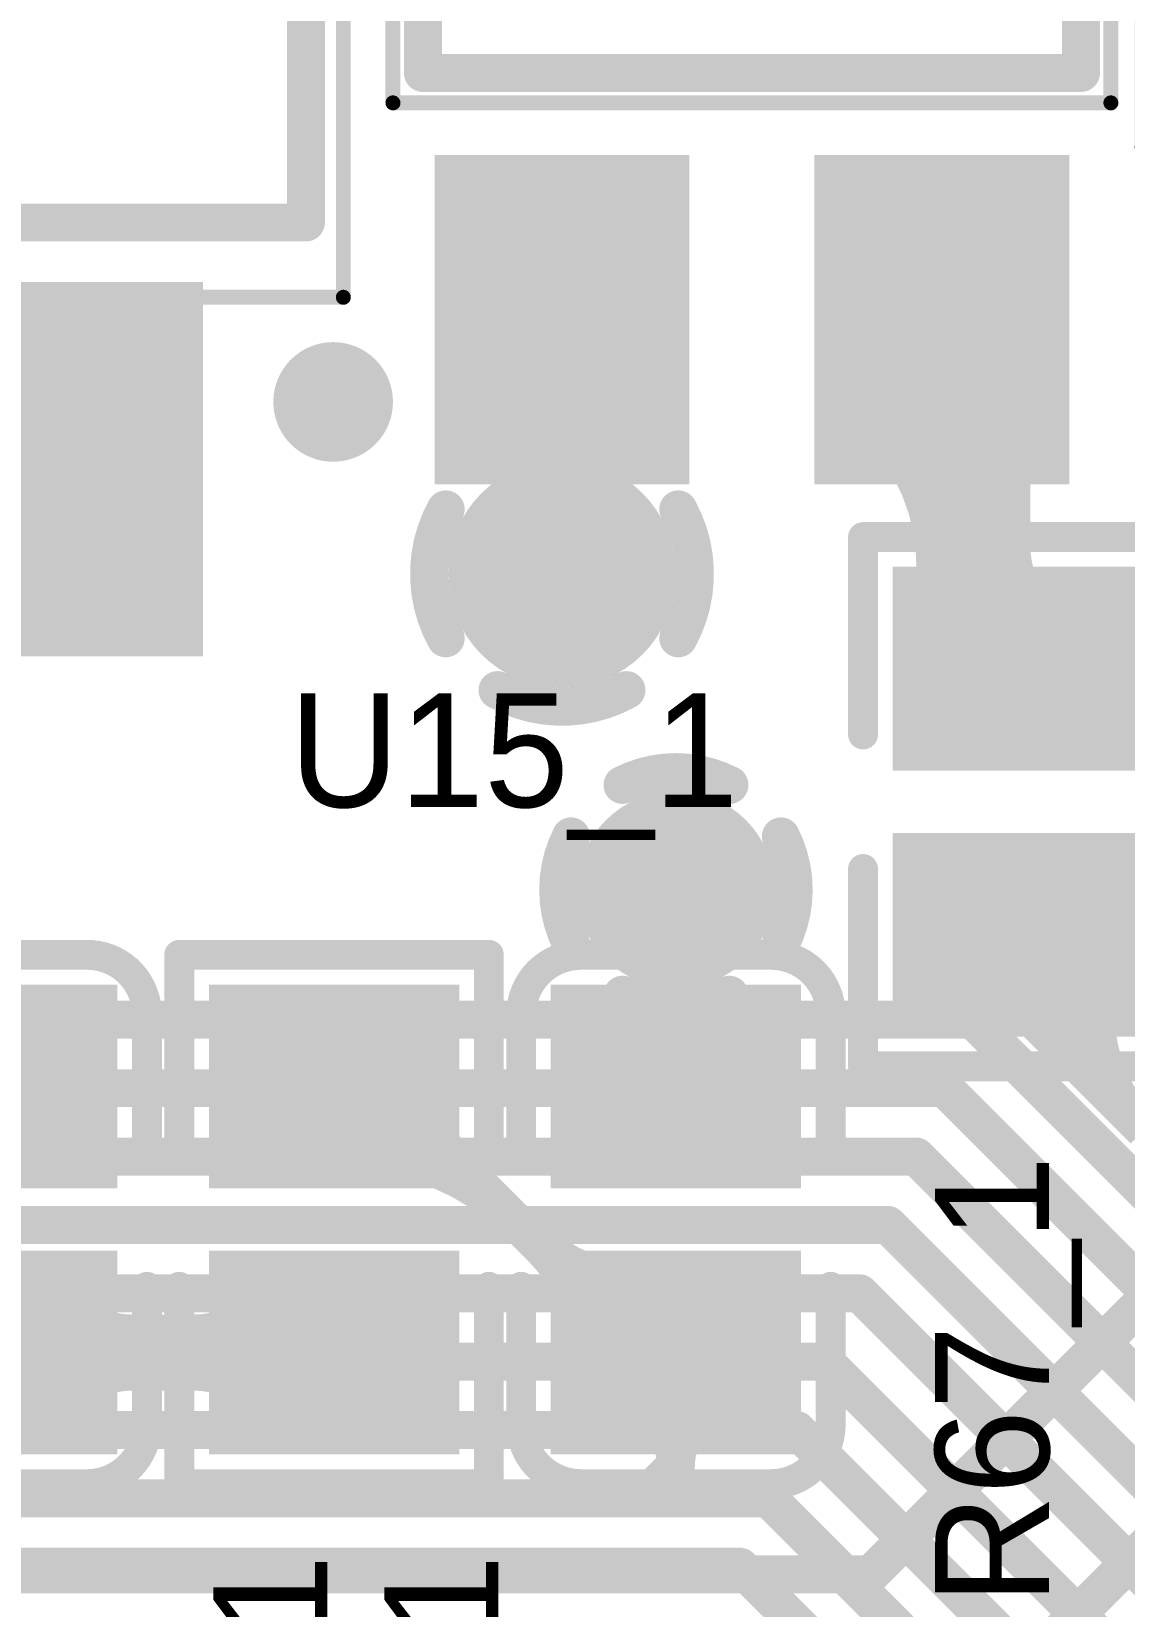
# Model space of a CAD drawing. Header units: millimetres. Extents: x 3.32 to 12.49, y 5.66 to 10.73.
# Drawn here: x 6.5091 to 6.7969, y 7.1982 to 7.6129 of the extents above; entities that cross this region are included whole.
import ezdxf

# ---------------------------------------------------------------- set-up
doc = ezdxf.new("R2010")
doc.units = ezdxf.units.MM
doc.header["$MEASUREMENT"] = 0
for name, color, linetype in [('BottomLayer', 5, 'Continuous'), ('InternalPlane1', 76, 'Continuous'), ('InternalPlane2', 16, 'Continuous'), ('Mechanical13', 56, 'Continuous'), ('Mechanical15', 56, 'Continuous'), ('MultiLayer', 9, 'Continuous'), ('TopLayer', 1, 'Continuous'), ('TopOverlay', 2, 'Continuous'), ('TopPaste', 8, 'Continuous'), ('TopSolder', 216, 'Continuous'), ('ViaHoleLayer', 16, 'Continuous')]:
    doc.layers.add(name, color=color, linetype=linetype)

# ---------------------------------------------------------------- blocks, each defined once
blk = doc.blocks.new('0805_C_262')
at = {"layer": 'TopLayer'}
for points in [[(-0.05787, -0.02894), (-0.0122, -0.02894), (-0.05787, 0.02894), (-0.0122, 0.02894)], [(0.0122, -0.02894), (0.05787, -0.02894), (0.0122, 0.02894), (0.05787, 0.02894)]]:
    blk.add_solid(points, dxfattribs=at)
at = {"layer": 'TopOverlay', "const_width": 0.00787}
for points in [[(-0.06969, 0.025, -0.414214), (-0.05394, 0.04075)], [(0.05394, 0.04075, -0.414213), (0.06969, 0.025)], [(-0.05394, -0.04075, -0.414213), (-0.06969, -0.025)], [(0.06968, -0.025, -0.414214), (0.05394, -0.04075)]]:
    blk.add_lwpolyline(points, format="xyb", dxfattribs=at)
for points in [[(-0.01772, 0.04075), (-0.05394, 0.04075)], [(0.05394, 0.04075), (0.01772, 0.04075)], [(-0.06969, -0.025), (-0.06969, 0.025)], [(0.06968, -0.025), (0.06968, 0.025)], [(-0.01772, -0.04075), (-0.05394, -0.04075)], [(0.05394, -0.04075), (0.01772, -0.04075)]]:
    blk.add_lwpolyline(points, dxfattribs=at)
at = {"layer": 'TopOverlay', "const_width": 0.00394}
for points in [[(-0.05591, 0.04075, 1), (-0.05197, 0.04075, 1)], [(-0.05591, 0.04075, 1), (-0.05197, 0.04075, 1)], [(-0.01969, 0.04075, 1), (-0.01575, 0.04075, 1)], [(0.01575, 0.04075, 1), (0.01969, 0.04075, 1)], [(0.05197, 0.04075, 1), (0.05591, 0.04075, 1)], [(0.05197, 0.04075, 1), (0.05591, 0.04075, 1)], [(-0.07165, 0.025, 1), (-0.06772, 0.025, 1)], [(-0.07165, 0.025, 1), (-0.06772, 0.025, 1)], [(0.06772, 0.025, 1), (0.07165, 0.025, 1)], [(0.06772, 0.025, 1), (0.07165, 0.025, 1)], [(-0.07165, -0.025, 1), (-0.06772, -0.025, 1)], [(-0.07165, -0.025, 1), (-0.06772, -0.025, 1)], [(0.06772, -0.025, 1), (0.07165, -0.025, 1)], [(0.06772, -0.025, 1), (0.07165, -0.025, 1)], [(-0.05591, -0.04075, 1), (-0.05197, -0.04075, 1)], [(-0.05591, -0.04075, 1), (-0.05197, -0.04075, 1)], [(-0.01969, -0.04075, 1), (-0.01575, -0.04075, 1)], [(0.01575, -0.04075, 1), (0.01969, -0.04075, 1)], [(0.05197, -0.04075, 1), (0.05591, -0.04075, 1)], [(0.05197, -0.04075, 1), (0.05591, -0.04075, 1)]]:
    blk.add_lwpolyline(points, format="xyb", close=True, dxfattribs=at)
at = {"layer": 'TopPaste'}
for points in [[(-0.05787, -0.02894), (-0.0122, -0.02894), (-0.05787, 0.02894), (-0.0122, 0.02894)], [(0.0122, -0.02894), (0.05787, -0.02894), (0.0122, 0.02894), (0.05787, 0.02894)]]:
    blk.add_solid(points, dxfattribs=at)
at = {"layer": 'TopSolder'}
for points in [[(-0.06187, -0.03294), (-0.0082, -0.03294), (-0.06187, 0.03294), (-0.0082, 0.03294)], [(0.0082, -0.03294), (0.06187, -0.03294), (0.0082, 0.03294), (0.06187, 0.03294)]]:
    blk.add_solid(points, dxfattribs=at)
blk = doc.blocks.new('0805_C_265')
at = {"layer": 'TopLayer'}
for points in [[(-0.05787, -0.02894), (-0.0122, -0.02894), (-0.05787, 0.02894), (-0.0122, 0.02894)], [(0.0122, -0.02894), (0.05787, -0.02894), (0.0122, 0.02894), (0.05787, 0.02894)]]:
    blk.add_solid(points, dxfattribs=at)
at = {"layer": 'TopOverlay', "const_width": 0.00787}
for points in [[(-0.06969, 0.025, -0.414214), (-0.05394, 0.04075)], [(0.05394, 0.04075, -0.414213), (0.06969, 0.025)], [(-0.05394, -0.04075, -0.414213), (-0.06969, -0.025)], [(0.06968, -0.025, -0.414214), (0.05394, -0.04075)]]:
    blk.add_lwpolyline(points, format="xyb", dxfattribs=at)
for points in [[(-0.01772, 0.04075), (-0.05394, 0.04075)], [(0.05394, 0.04075), (0.01772, 0.04075)], [(-0.06969, -0.025), (-0.06969, 0.025)], [(0.06968, -0.025), (0.06968, 0.025)], [(-0.01772, -0.04075), (-0.05394, -0.04075)], [(0.05394, -0.04075), (0.01772, -0.04075)]]:
    blk.add_lwpolyline(points, dxfattribs=at)
at = {"layer": 'TopOverlay', "const_width": 0.00394}
for points in [[(-0.05591, 0.04075, 1), (-0.05197, 0.04075, 1)], [(-0.05591, 0.04075, 1), (-0.05197, 0.04075, 1)], [(-0.01969, 0.04075, 1), (-0.01575, 0.04075, 1)], [(0.01575, 0.04075, 1), (0.01969, 0.04075, 1)], [(0.05197, 0.04075, 1), (0.05591, 0.04075, 1)], [(0.05197, 0.04075, 1), (0.05591, 0.04075, 1)], [(-0.07165, 0.025, 1), (-0.06772, 0.025, 1)], [(-0.07165, 0.025, 1), (-0.06772, 0.025, 1)], [(0.06772, 0.025, 1), (0.07165, 0.025, 1)], [(0.06772, 0.025, 1), (0.07165, 0.025, 1)], [(-0.07165, -0.025, 1), (-0.06772, -0.025, 1)], [(-0.07165, -0.025, 1), (-0.06772, -0.025, 1)], [(0.06772, -0.025, 1), (0.07165, -0.025, 1)], [(0.06772, -0.025, 1), (0.07165, -0.025, 1)], [(-0.05591, -0.04075, 1), (-0.05197, -0.04075, 1)], [(-0.05591, -0.04075, 1), (-0.05197, -0.04075, 1)], [(-0.01969, -0.04075, 1), (-0.01575, -0.04075, 1)], [(0.01575, -0.04075, 1), (0.01969, -0.04075, 1)], [(0.05197, -0.04075, 1), (0.05591, -0.04075, 1)], [(0.05197, -0.04075, 1), (0.05591, -0.04075, 1)]]:
    blk.add_lwpolyline(points, format="xyb", close=True, dxfattribs=at)
at = {"layer": 'TopPaste'}
for points in [[(-0.05787, -0.02894), (-0.0122, -0.02894), (-0.05787, 0.02894), (-0.0122, 0.02894)], [(0.0122, -0.02894), (0.05787, -0.02894), (0.0122, 0.02894), (0.05787, 0.02894)]]:
    blk.add_solid(points, dxfattribs=at)
at = {"layer": 'TopSolder'}
for points in [[(-0.06187, -0.03294), (-0.0082, -0.03294), (-0.06187, 0.03294), (-0.0082, 0.03294)], [(0.0082, -0.03294), (0.06187, -0.03294), (0.0082, 0.03294), (0.06187, 0.03294)]]:
    blk.add_solid(points, dxfattribs=at)
blk = doc.blocks.new('0805_R_319')
at = {"layer": 'TopLayer'}
for points in [[(-0.05787, -0.02894), (-0.0122, -0.02894), (-0.05787, 0.02894), (-0.0122, 0.02894)], [(0.0122, -0.02894), (0.05787, -0.02894), (0.0122, 0.02894), (0.05787, 0.02894)]]:
    blk.add_solid(points, dxfattribs=at)
at = {"layer": 'TopOverlay', "const_width": 0.00787}
for points in [[(-0.06968, 0.04075), (-0.06968, -0.04075)], [(-0.06968, 0.04075), (-0.01772, 0.04075)], [(0.01772, 0.04075), (0.06968, 0.04075)], [(0.06968, 0.04075), (0.06968, -0.04075)], [(-0.06968, -0.04075), (-0.01772, -0.04075)], [(0.01772, -0.04075), (0.06968, -0.04075)]]:
    blk.add_lwpolyline(points, dxfattribs=at)
at = {"layer": 'TopOverlay', "const_width": 0.00394}
for points in [[(-0.07165, 0.04075, 1), (-0.06772, 0.04075, 1)], [(-0.07165, 0.04075, 1), (-0.06772, 0.04075, 1)], [(-0.01969, 0.04075, 1), (-0.01575, 0.04075, 1)], [(0.01575, 0.04075, 1), (0.01969, 0.04075, 1)], [(0.06772, 0.04075, 1), (0.07165, 0.04075, 1)], [(0.06772, 0.04075, 1), (0.07165, 0.04075, 1)], [(-0.07165, -0.04075, 1), (-0.06772, -0.04075, 1)], [(-0.07165, -0.04075, 1), (-0.06772, -0.04075, 1)], [(-0.01969, -0.04075, 1), (-0.01575, -0.04075, 1)], [(0.01575, -0.04075, 1), (0.01969, -0.04075, 1)], [(0.06772, -0.04075, 1), (0.07165, -0.04075, 1)], [(0.06772, -0.04075, 1), (0.07165, -0.04075, 1)]]:
    blk.add_lwpolyline(points, format="xyb", close=True, dxfattribs=at)
at = {"layer": 'TopPaste'}
for points in [[(-0.05787, -0.02894), (-0.0122, -0.02894), (-0.05787, 0.02894), (-0.0122, 0.02894)], [(0.0122, -0.02894), (0.05787, -0.02894), (0.0122, 0.02894), (0.05787, 0.02894)]]:
    blk.add_solid(points, dxfattribs=at)
at = {"layer": 'TopSolder'}
for points in [[(-0.06187, -0.03294), (-0.0082, -0.03294), (-0.06187, 0.03294), (-0.0082, 0.03294)], [(0.0082, -0.03294), (0.06187, -0.03294), (0.0082, 0.03294), (0.06187, 0.03294)]]:
    blk.add_solid(points, dxfattribs=at)
blk = doc.blocks.new('0805_R_339')
at = {"layer": 'TopLayer'}
for points in [[(-0.05787, -0.02894), (-0.0122, -0.02894), (-0.05787, 0.02894), (-0.0122, 0.02894)], [(0.0122, -0.02894), (0.05787, -0.02894), (0.0122, 0.02894), (0.05787, 0.02894)]]:
    blk.add_solid(points, dxfattribs=at)
at = {"layer": 'TopOverlay', "const_width": 0.00787}
for points in [[(-0.06968, 0.04075), (-0.06968, -0.04075)], [(-0.06968, 0.04075), (-0.01772, 0.04075)], [(0.01772, 0.04075), (0.06968, 0.04075)], [(0.06968, 0.04075), (0.06968, -0.04075)], [(-0.06968, -0.04075), (-0.01772, -0.04075)], [(0.01772, -0.04075), (0.06968, -0.04075)]]:
    blk.add_lwpolyline(points, dxfattribs=at)
at = {"layer": 'TopOverlay', "const_width": 0.00394}
for points in [[(-0.07165, 0.04075, 1), (-0.06772, 0.04075, 1)], [(-0.07165, 0.04075, 1), (-0.06772, 0.04075, 1)], [(-0.01969, 0.04075, 1), (-0.01575, 0.04075, 1)], [(0.01575, 0.04075, 1), (0.01969, 0.04075, 1)], [(0.06772, 0.04075, 1), (0.07165, 0.04075, 1)], [(0.06772, 0.04075, 1), (0.07165, 0.04075, 1)], [(-0.07165, -0.04075, 1), (-0.06772, -0.04075, 1)], [(-0.07165, -0.04075, 1), (-0.06772, -0.04075, 1)], [(-0.01969, -0.04075, 1), (-0.01575, -0.04075, 1)], [(0.01575, -0.04075, 1), (0.01969, -0.04075, 1)], [(0.06772, -0.04075, 1), (0.07165, -0.04075, 1)], [(0.06772, -0.04075, 1), (0.07165, -0.04075, 1)]]:
    blk.add_lwpolyline(points, format="xyb", close=True, dxfattribs=at)
at = {"layer": 'TopPaste'}
for points in [[(-0.05787, -0.02894), (-0.0122, -0.02894), (-0.05787, 0.02894), (-0.0122, 0.02894)], [(0.0122, -0.02894), (0.05787, -0.02894), (0.0122, 0.02894), (0.05787, 0.02894)]]:
    blk.add_solid(points, dxfattribs=at)
at = {"layer": 'TopSolder'}
for points in [[(-0.06187, -0.03294), (-0.0082, -0.03294), (-0.06187, 0.03294), (-0.0082, 0.03294)], [(0.0082, -0.03294), (0.06187, -0.03294), (0.0082, 0.03294), (0.06187, 0.03294)]]:
    blk.add_solid(points, dxfattribs=at)
blk = doc.blocks.new('LC_SMD_4_353')
at = {"layer": 'Mechanical13', "const_width": 0.00394}
for points in [[(-0.12598, 0.09449), (-0.12598, -0.09449)], [(-0.12598, 0.09449), (0.12598, 0.09449)], [(-0.12598, -0.09449), (0.12598, -0.09449)]]:
    blk.add_lwpolyline(points, dxfattribs=at)
at = {"layer": 'Mechanical13', "const_width": 0.00197}
for points in [[(-0.12697, 0.09449, 1), (-0.125, 0.09449, 1)], [(-0.12697, 0.09449, 1), (-0.125, 0.09449, 1)], [(-0.12697, -0.09449, 1), (-0.125, -0.09449, 1)], [(-0.12697, -0.09449, 1), (-0.125, -0.09449, 1)]]:
    blk.add_lwpolyline(points, format="xyb", close=True, dxfattribs=at)
at = {"layer": 'TopLayer'}
for points in [[(-0.1437, 0.02047), (-0.1437, 0.07953), (-0.22244, 0.02047), (-0.22244, 0.07953)], [(-0.1437, -0.07953), (-0.1437, -0.02047), (-0.22244, -0.07953), (-0.22244, -0.02047)]]:
    blk.add_solid(points, dxfattribs=at)
at = {"layer": 'TopOverlay'}
for points, const_width in [([(-0.19685, 0.11024, 1), (-0.2126, 0.11024, 1)], 0.01575), ([(-0.21654, 0.11024, 1), (-0.20866, 0.11024, 1)], 0.00787), ([(-0.20079, 0.11024, 1), (-0.19291, 0.11024, 1)], 0.00787), ([(-0.12061, 0.08661, 1), (-0.11561, 0.08661, 1)], 0.005), ([(-0.12061, 0.08661, 1), (-0.11561, 0.08661, 1)], 0.005), ([(-0.12061, -0.08661, 1), (-0.11561, -0.08661, 1)], 0.005), ([(-0.12061, -0.08661, 1), (-0.11561, -0.08661, 1)], 0.005)]:
    blk.add_lwpolyline(points, format="xyb", close=True, dxfattribs=dict(at, const_width=const_width))
at = {"layer": 'TopOverlay', "const_width": 0.01}
for points in [[(-0.11811, 0.08661), (-0.11811, -0.08661)], [(-0.11811, 0.08661), (0.11811, 0.08661)], [(-0.11811, -0.08661), (0.11811, -0.08661)]]:
    blk.add_lwpolyline(points, dxfattribs=at)
at = {"layer": 'TopPaste'}
for points in [[(-0.1437, 0.02047), (-0.1437, 0.07953), (-0.22244, 0.02047), (-0.22244, 0.07953)], [(-0.1437, -0.07953), (-0.1437, -0.02047), (-0.22244, -0.07953), (-0.22244, -0.02047)]]:
    blk.add_solid(points, dxfattribs=at)
at = {"layer": 'TopSolder'}
for points in [[(-0.1397, 0.01647), (-0.1397, 0.08353), (-0.22644, 0.01647), (-0.22644, 0.08353)], [(-0.1397, -0.08353), (-0.1397, -0.01647), (-0.22644, -0.08353), (-0.22644, -0.01647)]]:
    blk.add_solid(points, dxfattribs=at)
blk = doc.blocks.new('SMD_8_9_0___355')
at = {"layer": 'Mechanical13', "const_width": 0.00394}
for points in [[(-0.22244, 0.17717), (-0.22244, -0.17717)], [(0.22244, 0.17717), (-0.22244, 0.17717)]]:
    blk.add_lwpolyline(points, dxfattribs=at)
at = {"layer": 'Mechanical13', "const_width": 0.00197}
blk.add_lwpolyline([(-0.22343, 0.17717, 1), (-0.22146, 0.17717, 1)], format="xyb", close=True, dxfattribs=at)
blk.add_lwpolyline([(-0.22343, 0.17717, 1), (-0.22146, 0.17717, 1)], format="xyb", close=True, dxfattribs=at)
at = {"layer": 'TopLayer'}
blk.add_solid([(-0.1815, 0.17717), (-0.1185, 0.17717), (-0.1815, 0.26772), (-0.1185, 0.26772)], dxfattribs=at)
at = {"layer": 'TopOverlay', "const_width": 0.01}
for points in [[(0.2126, 0.15748), (-0.2126, 0.15748)], [(-0.2126, 0.15748), (-0.2126, -0.15748)]]:
    blk.add_lwpolyline(points, dxfattribs=at)
at = {"layer": 'TopOverlay', "const_width": 0.005}
blk.add_lwpolyline([(-0.2151, 0.15748, 1), (-0.2101, 0.15748, 1)], format="xyb", close=True, dxfattribs=at)
blk.add_lwpolyline([(-0.2151, 0.15748, 1), (-0.2101, 0.15748, 1)], format="xyb", close=True, dxfattribs=at)
at = {"layer": 'TopPaste'}
blk.add_solid([(-0.1815, 0.17717), (-0.1185, 0.17717), (-0.1815, 0.26772), (-0.1185, 0.26772)], dxfattribs=at)
at = {"layer": 'TopSolder'}
blk.add_solid([(-0.1855, 0.17317), (-0.1145, 0.17317), (-0.1855, 0.27172), (-0.1145, 0.27172)], dxfattribs=at)
blk = doc.blocks.new('ADI_R_8_N_358')
at = {"layer": 'Mechanical13', "const_width": 0.00394}
for points in [[(-0.07874, 0.09843), (0.07874, 0.09843)], [(-0.07874, 0.09843), (-0.07874, -0.09843)], [(0.07874, 0.09843), (0.07874, -0.09843)], [(-0.07874, -0.09843), (0.07874, -0.09843)]]:
    blk.add_lwpolyline(points, dxfattribs=at)
at = {"layer": 'Mechanical13'}
for points, const_width in [([(-0.07972, 0.09843, 1), (-0.07776, 0.09843, 1)], 0.00197), ([(-0.07972, 0.09843, 1), (-0.07776, 0.09843, 1)], 0.00197), ([(0.07776, 0.09843, 1), (0.07972, 0.09843, 1)], 0.00197), ([(0.07776, 0.09843, 1), (0.07972, 0.09843, 1)], 0.00197), ([(-0.02362, 0.06299, 1), (-0.06299, 0.06299, 1)], 0.00394), ([(-0.06398, 0.06299, 1), (-0.06201, 0.06299, 1)], 0.00197), ([(-0.02461, 0.06299, 1), (-0.02264, 0.06299, 1)], 0.00197), ([(-0.07972, -0.09843, 1), (-0.07776, -0.09843, 1)], 0.00197), ([(-0.07972, -0.09843, 1), (-0.07776, -0.09843, 1)], 0.00197), ([(0.07776, -0.09843, 1), (0.07972, -0.09843, 1)], 0.00197), ([(0.07776, -0.09843, 1), (0.07972, -0.09843, 1)], 0.00197)]:
    blk.add_lwpolyline(points, format="xyb", close=True, dxfattribs=dict(at, const_width=const_width))
at = {"layer": 'Mechanical15'}
for points, const_width in [([(-0.14764, 0.10827), (0.14764, 0.10827)], 0.00197), ([(-0.14764, 0.10827), (-0.14764, -0.10827)], 0.00197), ([(0.14764, 0.10827), (0.14764, -0.10827)], 0.00197), ([(0, 0.01969), (0, -0.01969)], 0.00394), ([(-0.01969, 0), (0.01969, 0)], 0.00394), ([(-0.14764, -0.10827), (0.14764, -0.10827)], 0.00197)]:
    blk.add_lwpolyline(points, dxfattribs=dict(at, const_width=const_width))
for points, const_width in [([(-0.14813, 0.10827, 1), (-0.14715, 0.10827, 1)], 0.000984), ([(-0.14813, 0.10827, 1), (-0.14715, 0.10827, 1)], 0.000984), ([(0.14715, 0.10827, 1), (0.14813, 0.10827, 1)], 0.000984), ([(0.14715, 0.10827, 1), (0.14813, 0.10827, 1)], 0.000984), ([(-0.00098, 0.01969, 1), (0.00098, 0.01969, 1)], 0.00197), ([(-0.02067, 0, 1), (-0.0187, 0, 1)], 0.00197), ([(0.0187, 0, 1), (0.02067, 0, 1)], 0.00197), ([(-0.00098, -0.01969, 1), (0.00098, -0.01969, 1)], 0.00197), ([(-0.14813, -0.10827, 1), (-0.14715, -0.10827, 1)], 0.000984), ([(-0.14813, -0.10827, 1), (-0.14715, -0.10827, 1)], 0.000984), ([(0.14715, -0.10827, 1), (0.14813, -0.10827, 1)], 0.000984), ([(0.14715, -0.10827, 1), (0.14813, -0.10827, 1)], 0.000984)]:
    blk.add_lwpolyline(points, format="xyb", close=True, dxfattribs=dict(at, const_width=const_width))
at = {"layer": 'TopLayer', "const_width": 0.02362}
for points in [[(-0.12598, 0.075), (-0.06299, 0.075)], [(0.06299, 0.075), (0.12598, 0.075)], [(-0.12598, 0.025), (-0.06299, 0.025)], [(0.06299, 0.025), (0.12598, 0.025)], [(-0.12598, -0.025), (-0.06299, -0.025)], [(0.06299, -0.025), (0.12598, -0.025)], [(-0.12598, -0.075), (-0.06299, -0.075)], [(0.06299, -0.075), (0.12598, -0.075)]]:
    blk.add_lwpolyline(points, dxfattribs=at)
at = {"layer": 'TopLayer', "const_width": 0.01181}
for points in [[(-0.13189, 0.075, 1), (-0.12008, 0.075, 1)], [(-0.0689, 0.075, 1), (-0.05709, 0.075, 1)], [(0.05709, 0.075, 1), (0.0689, 0.075, 1)], [(0.12008, 0.075, 1), (0.13189, 0.075, 1)], [(-0.13189, 0.025, 1), (-0.12008, 0.025, 1)], [(-0.0689, 0.025, 1), (-0.05709, 0.025, 1)], [(0.05709, 0.025, 1), (0.0689, 0.025, 1)], [(0.12008, 0.025, 1), (0.13189, 0.025, 1)], [(-0.13189, -0.025, 1), (-0.12008, -0.025, 1)], [(-0.0689, -0.025, 1), (-0.05709, -0.025, 1)], [(0.05709, -0.025, 1), (0.0689, -0.025, 1)], [(0.12008, -0.025, 1), (0.13189, -0.025, 1)], [(-0.13189, -0.075, 1), (-0.12008, -0.075, 1)], [(-0.0689, -0.075, 1), (-0.05709, -0.075, 1)], [(0.05709, -0.075, 1), (0.0689, -0.075, 1)], [(0.12008, -0.075, 1), (0.13189, -0.075, 1)]]:
    blk.add_lwpolyline(points, format="xyb", close=True, dxfattribs=at)
at = {"layer": 'TopOverlay'}
for points, const_width in [([(-0.08957, 0.10846, 1), (-0.09941, 0.10846, 1)], 0.00984), ([(-0.10187, 0.10846, 1), (-0.09695, 0.10846, 1)], 0.00492), ([(-0.09203, 0.10846, 1), (-0.08711, 0.10846, 1)], 0.00492), ([(-0.0374, 0.09843, 1), (-0.03346, 0.09843, 1)], 0.00394), ([(-0.0374, 0.09843, 1), (-0.03346, 0.09843, 1)], 0.00394), ([(0.03346, 0.09843, 1), (0.0374, 0.09843, 1)], 0.00394), ([(0.03346, 0.09843, 1), (0.0374, 0.09843, 1)], 0.00394), ([(-0.0374, -0.09843, 1), (-0.03346, -0.09843, 1)], 0.00394), ([(-0.0374, -0.09843, 1), (-0.03346, -0.09843, 1)], 0.00394), ([(0.03346, -0.09843, 1), (0.0374, -0.09843, 1)], 0.00394), ([(0.03346, -0.09843, 1), (0.0374, -0.09843, 1)], 0.00394)]:
    blk.add_lwpolyline(points, format="xyb", close=True, dxfattribs=dict(at, const_width=const_width))
at = {"layer": 'TopOverlay', "const_width": 0.00787}
for points in [[(-0.03543, 0.09843), (0.03543, 0.09843)], [(-0.03543, 0.09843), (-0.03543, -0.09843)], [(0.03543, 0.09843), (0.03543, -0.09843)], [(-0.03543, -0.09843), (0.03543, -0.09843)]]:
    blk.add_lwpolyline(points, dxfattribs=at)
at = {"layer": 'TopPaste', "const_width": 0.02362}
for points in [[(-0.12598, 0.075), (-0.06299, 0.075)], [(0.06299, 0.075), (0.12598, 0.075)], [(-0.12598, 0.025), (-0.06299, 0.025)], [(0.06299, 0.025), (0.12598, 0.025)], [(-0.12598, -0.025), (-0.06299, -0.025)], [(0.06299, -0.025), (0.12598, -0.025)], [(-0.12598, -0.075), (-0.06299, -0.075)], [(0.06299, -0.075), (0.12598, -0.075)]]:
    blk.add_lwpolyline(points, dxfattribs=at)
at = {"layer": 'TopPaste', "const_width": 0.01181}
for points in [[(-0.13189, 0.075, 1), (-0.12008, 0.075, 1)], [(-0.0689, 0.075, 1), (-0.05709, 0.075, 1)], [(0.05709, 0.075, 1), (0.0689, 0.075, 1)], [(0.12008, 0.075, 1), (0.13189, 0.075, 1)], [(-0.13189, 0.025, 1), (-0.12008, 0.025, 1)], [(-0.0689, 0.025, 1), (-0.05709, 0.025, 1)], [(0.05709, 0.025, 1), (0.0689, 0.025, 1)], [(0.12008, 0.025, 1), (0.13189, 0.025, 1)], [(-0.13189, -0.025, 1), (-0.12008, -0.025, 1)], [(-0.0689, -0.025, 1), (-0.05709, -0.025, 1)], [(0.05709, -0.025, 1), (0.0689, -0.025, 1)], [(0.12008, -0.025, 1), (0.13189, -0.025, 1)], [(-0.13189, -0.075, 1), (-0.12008, -0.075, 1)], [(-0.0689, -0.075, 1), (-0.05709, -0.075, 1)], [(0.05709, -0.075, 1), (0.0689, -0.075, 1)], [(0.12008, -0.075, 1), (0.13189, -0.075, 1)]]:
    blk.add_lwpolyline(points, format="xyb", close=True, dxfattribs=at)
at = {"layer": 'TopSolder', "const_width": 0.03162}
for points in [[(-0.12598, 0.075), (-0.06299, 0.075)], [(0.06299, 0.075), (0.12598, 0.075)], [(-0.12598, 0.025), (-0.06299, 0.025)], [(0.06299, 0.025), (0.12598, 0.025)], [(-0.12598, -0.025), (-0.06299, -0.025)], [(0.06299, -0.025), (0.12598, -0.025)], [(-0.12598, -0.075), (-0.06299, -0.075)], [(0.06299, -0.075), (0.12598, -0.075)]]:
    blk.add_lwpolyline(points, dxfattribs=at)
at = {"layer": 'TopSolder', "const_width": 0.01581}
for points in [[(-0.13389, 0.075, 1), (-0.11808, 0.075, 1)], [(-0.0709, 0.075, 1), (-0.05509, 0.075, 1)], [(0.05509, 0.075, 1), (0.0709, 0.075, 1)], [(0.11808, 0.075, 1), (0.13389, 0.075, 1)], [(-0.13389, 0.025, 1), (-0.11808, 0.025, 1)], [(-0.0709, 0.025, 1), (-0.05509, 0.025, 1)], [(0.05509, 0.025, 1), (0.0709, 0.025, 1)], [(0.11808, 0.025, 1), (0.13389, 0.025, 1)], [(-0.13389, -0.025, 1), (-0.11808, -0.025, 1)], [(-0.0709, -0.025, 1), (-0.05509, -0.025, 1)], [(0.05509, -0.025, 1), (0.0709, -0.025, 1)], [(0.11808, -0.025, 1), (0.13389, -0.025, 1)], [(-0.13389, -0.075, 1), (-0.11808, -0.075, 1)], [(-0.0709, -0.075, 1), (-0.05509, -0.075, 1)], [(0.05509, -0.075, 1), (0.0709, -0.075, 1)], [(0.11808, -0.075, 1), (0.13389, -0.075, 1)]]:
    blk.add_lwpolyline(points, format="xyb", close=True, dxfattribs=at)

msp = doc.modelspace()

# ---------------------------------------------------------------- linework, layer by layer
at = {"layer": 'BottomLayer'}
for points, const_width in [([(6.63878, 7.47008, 1), (6.65878, 7.47008, 1)], 0.02), ([(6.67278, 7.38689, 1), (6.68478, 7.38689, 1)], 0.012), ([(6.75442, 7.35266, 1), (6.75942, 7.35266, 1)], 0.005), ([(6.75442, 7.35266, 1), (6.75942, 7.35266, 1)], 0.005), ([(6.74697, 7.33466, 1), (6.75197, 7.33466, 1)], 0.005), ([(6.74697, 7.33466, 1), (6.75197, 7.33466, 1)], 0.005), ([(6.73951, 7.31666, 1), (6.74451, 7.31666, 1)], 0.005), ([(6.73951, 7.31666, 1), (6.74451, 7.31666, 1)], 0.005), ([(6.73205, 7.29866, 1), (6.73705, 7.29866, 1)], 0.005), ([(6.73205, 7.29866, 1), (6.73705, 7.29866, 1)], 0.005), ([(6.7246, 7.28066, 1), (6.7296, 7.28066, 1)], 0.005), ([(6.7246, 7.28066, 1), (6.7296, 7.28066, 1)], 0.005), ([(6.71551, 7.26266, 1), (6.72051, 7.26266, 1)], 0.005), ([(6.71551, 7.26266, 1), (6.72051, 7.26266, 1)], 0.005), ([(6.70805, 7.24466, 1), (6.71305, 7.24466, 1)], 0.005), ([(6.70805, 7.24466, 1), (6.71305, 7.24466, 1)], 0.005), ([(6.7006, 7.22666, 1), (6.7056, 7.22666, 1)], 0.005), ([(6.7006, 7.22666, 1), (6.7056, 7.22666, 1)], 0.005), ([(6.69314, 7.20866, 1), (6.69814, 7.20866, 1)], 0.005), ([(6.69314, 7.20866, 1), (6.69814, 7.20866, 1)], 0.005)]:
    msp.add_lwpolyline(points, format="xyb", close=True, dxfattribs=dict(at, const_width=const_width))
at = {"layer": 'BottomLayer', "const_width": 0.01}
for points in [[(6.23303, 7.35266), (6.75692, 7.35266)], [(6.75692, 7.35266), (7.28701, 6.82257)], [(6.24049, 7.33466), (6.74947, 7.33466)], [(6.74947, 7.33466), (7.26201, 6.82212)], [(6.24794, 7.31666), (6.74201, 7.31666)], [(6.74201, 7.31666), (7.23701, 6.82166)], [(6.2554, 7.29866), (6.73455, 7.29866)], [(6.73455, 7.29866), (7.15701, 6.87621)], [(6.26285, 7.28066), (6.7271, 7.28066)], [(6.7271, 7.28066), (7.13201, 6.87575)], [(6.27031, 7.26266), (6.71801, 7.26266)], [(6.71801, 7.26266), (7.09801, 6.88266)], [(6.27777, 7.24466), (6.71055, 7.24466)], [(6.71055, 7.24466), (7.08001, 6.87521)], [(6.28522, 7.22666), (6.7031, 7.22666)], [(6.7031, 7.22666), (7.06201, 6.86775)], [(6.29268, 7.20866), (6.69564, 7.20866)], [(6.69564, 7.20866), (7.04401, 6.86029)]]:
    msp.add_lwpolyline(points, dxfattribs=at)
at = {"layer": 'InternalPlane1'}
for points, const_width in [([(6.63378, 7.47008, 1), (6.66378, 7.47008, 1)], 0.03), ([(6.66221, 7.41451, 1), (6.66721, 7.41451, 1)], 0.005), ([(6.69035, 7.41451, 1), (6.69535, 7.41451, 1)], 0.005), ([(6.64866, 7.40096, 1), (6.65366, 7.40096, 1)], 0.005), ([(6.7039, 7.40096, 1), (6.7089, 7.40096, 1)], 0.005), ([(6.64866, 7.37282, 1), (6.65366, 7.37282, 1)], 0.005), ([(6.7039, 7.37282, 1), (6.7089, 7.37282, 1)], 0.005), ([(6.66221, 7.35927, 1), (6.66721, 7.35927, 1)], 0.005), ([(6.69035, 7.35927, 1), (6.69535, 7.35927, 1)], 0.005)]:
    msp.add_lwpolyline(points, format="xyb", close=True, dxfattribs=dict(at, const_width=const_width))
at = {"layer": 'InternalPlane1', "const_width": 0.01}
for points in [[(6.66471, 7.41451, -0.240079), (6.69285, 7.41451)], [(6.65116, 7.37282, -0.240079), (6.65116, 7.40096)], [(6.7064, 7.40096, -0.240079), (6.7064, 7.37282)], [(6.69285, 7.35927, -0.240079), (6.66471, 7.35927)]]:
    msp.add_lwpolyline(points, format="xyb", dxfattribs=at)
at = {"layer": 'InternalPlane2', "const_width": 0.01}
for points in [[(6.63181, 7.50069, -0.258618), (6.66575, 7.50069)], [(6.61817, 7.45311, -0.258618), (6.61817, 7.48705)], [(6.67939, 7.48705, -0.258618), (6.67939, 7.45311)], [(6.66575, 7.43947, -0.258618), (6.63181, 7.43947)]]:
    msp.add_lwpolyline(points, format="xyb", dxfattribs=at)
at = {"layer": 'InternalPlane2'}
for points, const_width in [([(6.62931, 7.50069, 1), (6.63431, 7.50069, 1)], 0.005), ([(6.66325, 7.50069, 1), (6.66825, 7.50069, 1)], 0.005), ([(6.61567, 7.48705, 1), (6.62067, 7.48705, 1)], 0.005), ([(6.67689, 7.48705, 1), (6.68189, 7.48705, 1)], 0.005), ([(6.61567, 7.45311, 1), (6.62067, 7.45311, 1)], 0.005), ([(6.67689, 7.45311, 1), (6.68189, 7.45311, 1)], 0.005), ([(6.62931, 7.43947, 1), (6.63431, 7.43947, 1)], 0.005), ([(6.66325, 7.43947, 1), (6.66825, 7.43947, 1)], 0.005), ([(6.66578, 7.38689, 1), (6.69178, 7.38689, 1)], 0.026)]:
    msp.add_lwpolyline(points, format="xyb", close=True, dxfattribs=dict(at, const_width=const_width))
at = {"layer": 'MultiLayer'}
for points, const_width in [([(6.63878, 7.47008, 1), (6.65878, 7.47008, 1)], 0.02), ([(6.67278, 7.38689, 1), (6.68478, 7.38689, 1)], 0.012)]:
    msp.add_lwpolyline(points, format="xyb", close=True, dxfattribs=dict(at, const_width=const_width))
at = {"layer": 'TopLayer'}
for points, const_width in [([(6.74878, 7.53701), (6.75707, 7.52872)], 0.03), ([(6.64878, 7.47008), (6.64878, 7.53701)], 0.02), ([(6.75707, 7.45683), (6.75707, 7.52872)], 0.03), ([(6.75707, 7.45683), (6.76878, 7.44512)], 0.03), ([(6.67878, 7.33512), (6.67878, 7.38689)], 0.02), ([(6.76878, 7.35689), (6.76878, 7.37504)], 0.01), ([(6.76878, 7.35689), (6.80201, 7.32366)], 0.01), ([(6.58878, 7.33512), (6.60101, 7.33512)], 0.01), ([(6.60101, 7.33512), (6.67109, 7.26504)], 0.01), ([(6.73001, 7.20666), (6.81201, 7.28866)], 0.01), ([(6.49878, 7.26504), (6.58878, 7.26504)], 0.02), ([(6.67109, 7.26504), (6.67878, 7.26504)], 0.01), ([(6.67878, 7.23543), (6.67878, 7.26504)], 0.01), ([(6.77701, 7.18866), (6.84701, 7.25866)], 0.01), ([(6.67001, 7.22666), (6.67878, 7.23543)], 0.01), ([(6.41692, 7.22666), (6.67001, 7.22666)], 0.01), ([(6.42237, 7.20666), (6.73001, 7.20666)], 0.01)]:
    msp.add_lwpolyline(points, dxfattribs=dict(at, const_width=const_width))
for points, const_width in [([(6.74128, 7.53701, 1), (6.75628, 7.53701, 1)], 0.015), ([(6.64378, 7.53701, 1), (6.65378, 7.53701, 1)], 0.01), ([(6.74957, 7.52872, 1), (6.76457, 7.52872, 1)], 0.015), ([(6.74957, 7.52872, 1), (6.76457, 7.52872, 1)], 0.015), ([(6.73101, 7.51689, 1), (6.74601, 7.51689, 1)], 0.015), ([(6.62997, 7.51336, 1), (6.63997, 7.51336, 1)], 0.01), ([(6.65759, 7.51336, 1), (6.66759, 7.51336, 1)], 0.01), ([(6.63862, 7.49929, 1), (6.64862, 7.49929, 1)], 0.01), ([(6.64894, 7.49929, 1), (6.65894, 7.49929, 1)], 0.01), ([(6.64378, 7.49422, 1), (6.65378, 7.49422, 1)], 0.01), ([(6.64378, 7.49422, 1), (6.65378, 7.49422, 1)], 0.01), ([(6.63878, 7.47008, 1), (6.65878, 7.47008, 1)], 0.02), ([(6.64378, 7.48002, 1), (6.65378, 7.48002, 1)], 0.01), ([(6.64378, 7.48002, 1), (6.65378, 7.48002, 1)], 0.01), ([(6.74957, 7.47758, 1), (6.76457, 7.47758, 1)], 0.015), ([(6.63671, 7.47715, 1), (6.64671, 7.47715, 1)], 0.01), ([(6.65085, 7.47715, 1), (6.66085, 7.47715, 1)], 0.01), ([(6.74957, 7.47209, 1), (6.76457, 7.47209, 1)], 0.015), ([(6.63522, 7.47524, 1), (6.64522, 7.47524, 1)], 0.01), ([(6.65234, 7.47524, 1), (6.66234, 7.47524, 1)], 0.01), ([(6.64378, 7.47008, 1), (6.65378, 7.47008, 1)], 0.01), ([(6.74957, 7.45683, 1), (6.76457, 7.45683, 1)], 0.015), ([(6.74957, 7.45683, 1), (6.76457, 7.45683, 1)], 0.015), ([(6.76072, 7.45066, 1), (6.77572, 7.45066, 1)], 0.015), ([(6.76128, 7.44512, 1), (6.77628, 7.44512, 1)], 0.015), ([(6.67278, 7.38689, 1), (6.68478, 7.38689, 1)], 0.012), ([(6.67378, 7.38689, 1), (6.68378, 7.38689, 1)], 0.01), ([(6.76628, 7.37504, 1), (6.77128, 7.37504, 1)], 0.005), ([(6.77034, 7.37576, 1), (6.77534, 7.37576, 1)], 0.005), ([(6.67378, 7.3661, 1), (6.68378, 7.3661, 1)], 0.01), ([(6.67378, 7.3661, 1), (6.68378, 7.3661, 1)], 0.01), ([(6.77977, 7.37243, 1), (6.78477, 7.37243, 1)], 0.005), ([(6.7892, 7.3691, 1), (6.7942, 7.3691, 1)], 0.005), ([(6.76628, 7.35689, 1), (6.77128, 7.35689, 1)], 0.005), ([(6.76628, 7.35689, 1), (6.77128, 7.35689, 1)], 0.005), ([(6.6647, 7.34419, 1), (6.6747, 7.34419, 1)], 0.01), ([(6.68285, 7.34419, 1), (6.69285, 7.34419, 1)], 0.01), ([(6.77707, 7.3461, 1), (6.78207, 7.3461, 1)], 0.005), ([(6.67378, 7.33512, 1), (6.68378, 7.33512, 1)], 0.01), ([(6.58628, 7.33512, 1), (6.59128, 7.33512, 1)], 0.005), ([(6.59851, 7.33512, 1), (6.60351, 7.33512, 1)], 0.005), ([(6.59851, 7.33512, 1), (6.60351, 7.33512, 1)], 0.005), ([(6.61022, 7.33512, 1), (6.61522, 7.33512, 1)], 0.005), ([(6.78829, 7.33488, 1), (6.79329, 7.33488, 1)], 0.005), ([(6.59238, 7.32728, 1), (6.59738, 7.32728, 1)], 0.005), ([(6.59238, 7.31728, 1), (6.59738, 7.31728, 1)], 0.005), ([(6.61621, 7.31741, 1), (6.62121, 7.31741, 1)], 0.005), ([(6.6185, 7.31513, 1), (6.6235, 7.31513, 1)], 0.005), ([(6.63329, 7.30034, 1), (6.63829, 7.30034, 1)], 0.005), ([(6.63702, 7.29661, 1), (6.64202, 7.29661, 1)], 0.005), ([(6.64086, 7.29277, 1), (6.64586, 7.29277, 1)], 0.005), ([(6.67018, 7.28287, 1), (6.67518, 7.28287, 1)], 0.005), ([(6.50896, 7.27411, 1), (6.51896, 7.27411, 1)], 0.01), ([(6.5686, 7.27411, 1), (6.5786, 7.27411, 1)], 0.01), ([(6.53087, 7.26504, 1), (6.54087, 7.26504, 1)], 0.01), ([(6.53087, 7.26504, 1), (6.54087, 7.26504, 1)], 0.01), ([(6.54669, 7.26504, 1), (6.55669, 7.26504, 1)], 0.01), ([(6.54669, 7.26504, 1), (6.55669, 7.26504, 1)], 0.01), ([(6.58378, 7.26504, 1), (6.59378, 7.26504, 1)], 0.01), ([(6.65234, 7.26504, 1), (6.65734, 7.26504, 1)], 0.005), ([(6.66859, 7.26504, 1), (6.67359, 7.26504, 1)], 0.005), ([(6.66859, 7.26504, 1), (6.67359, 7.26504, 1)], 0.005), ([(6.67628, 7.26504, 1), (6.68128, 7.26504, 1)], 0.005), ([(6.67628, 7.26504, 1), (6.68128, 7.26504, 1)], 0.005), ([(6.50896, 7.25596, 1), (6.51896, 7.25596, 1)], 0.01), ([(6.5686, 7.25596, 1), (6.5786, 7.25596, 1)], 0.01), ([(6.66794, 7.24927, 1), (6.67294, 7.24927, 1)], 0.005), ([(6.68462, 7.24927, 1), (6.68962, 7.24927, 1)], 0.005), ([(6.67628, 7.23543, 1), (6.68128, 7.23543, 1)], 0.005), ([(6.67628, 7.23543, 1), (6.68128, 7.23543, 1)], 0.005), ([(6.67628, 7.23543, 1), (6.68128, 7.23543, 1)], 0.005), ([(6.67628, 7.23543, 1), (6.68128, 7.23543, 1)], 0.005), ([(6.66751, 7.22666, 1), (6.67251, 7.22666, 1)], 0.005), ([(6.66751, 7.22666, 1), (6.67251, 7.22666, 1)], 0.005), ([(6.72751, 7.20666, 1), (6.73251, 7.20666, 1)], 0.005), ([(6.72751, 7.20666, 1), (6.73251, 7.20666, 1)], 0.005)]:
    msp.add_lwpolyline(points, format="xyb", close=True, dxfattribs=dict(at, const_width=const_width))
for points, const_width in [([(6.73851, 7.51689, -0.198912), (6.75707, 7.47209)], 0.03), ([(6.63497, 7.51336, -0.198912), (6.64878, 7.48002)], 0.02), ([(6.64878, 7.48002, -0.198912), (6.66259, 7.51336)], 0.02), ([(6.64362, 7.49929, -0.203911), (6.64022, 7.47524)], 0.02), ([(6.65734, 7.47524, -0.203911), (6.65394, 7.49929)], 0.02), ([(6.64878, 7.49422, -0.198912), (6.64171, 7.47715)], 0.02), ([(6.65585, 7.47715, -0.198912), (6.64878, 7.49422)], 0.02), ([(6.76822, 7.45066, -0.198912), (6.75707, 7.47758)], 0.03), ([(6.77957, 7.3461, -0.288829), (6.77284, 7.37576)], 0.01), ([(6.67878, 7.3661, -0.198912), (6.6697, 7.34419)], 0.02), ([(6.68785, 7.34419, -0.198912), (6.67878, 7.3661)], 0.02), ([(6.79079, 7.33488, -0.288829), (6.78227, 7.37243)], 0.01), ([(6.80201, 7.32366, -0.288829), (6.7917, 7.3691)], 0.01), ([(6.621, 7.31513, -0.198912), (6.61272, 7.33512)], 0.01), ([(6.59488, 7.32728, -0.198912), (6.61871, 7.31741)], 0.01), ([(6.59488, 7.31728, -0.198912), (6.63579, 7.30034)], 0.01), ([(6.67268, 7.28287, -0.198912), (6.63952, 7.29661)], 0.01), ([(6.64336, 7.29277, -0.198912), (6.65484, 7.26504)], 0.01), ([(6.53587, 7.26504, -0.198912), (6.51396, 7.27411)], 0.02), ([(6.5736, 7.27411, -0.198912), (6.55169, 7.26504)], 0.02), ([(6.51396, 7.25596, -0.198912), (6.53587, 7.26504)], 0.02), ([(6.55169, 7.26504, -0.198912), (6.5736, 7.25596)], 0.02), ([(6.67044, 7.24927, -0.27794), (6.67878, 7.23543)], 0.01), ([(6.67878, 7.23543, -0.27794), (6.68712, 7.24927)], 0.01)]:
    msp.add_lwpolyline(points, format="xyb", dxfattribs=dict(at, const_width=const_width))
at = {"layer": 'ViaHoleLayer'}
for points, const_width in [([(6.64378, 7.47008, 1), (6.65378, 7.47008, 1)], 0.01), ([(6.67578, 7.38689, 1), (6.68178, 7.38689, 1)], 0.006)]:
    msp.add_lwpolyline(points, format="xyb", close=True, dxfattribs=dict(at, const_width=const_width))

# ---------------------------------------------------------------- block references
for name, p, rotation in [('SMD_8_9_0___355', (6.36878, 7.72008), 180), ('LC_SMD_4_353', (6.69878, 7.72008), 90), ('ADI_R_8_N_358', (6.90878, 7.73008), 90), ('0805_R_339', (6.76878, 7.41008), 90), ('0805_C_262', (6.49878, 7.30008), 270), ('0805_R_319', (6.58878, 7.30008), 90), ('0805_C_265', (6.67878, 7.30008), 270)]:
    msp.add_blockref(name, p, dxfattribs=dict(rotation=rotation))

# ---------------------------------------------------------------- texts
at = {"layer": 'TopOverlay'}
msp.add_text('U15_1', height=0.03, dxfattribs=at).set_placement((6.57701, 7.40866))
for s, p in [('R67_1', (6.77701, 7.19866)), ('R42_1', (6.58701, 7.09366)), ('C46_1', (6.63201, 7.09366))]:
    msp.add_text(s, height=0.03, rotation=90, dxfattribs=at).set_placement(p)

doc.saveas('drawing.dxf')
